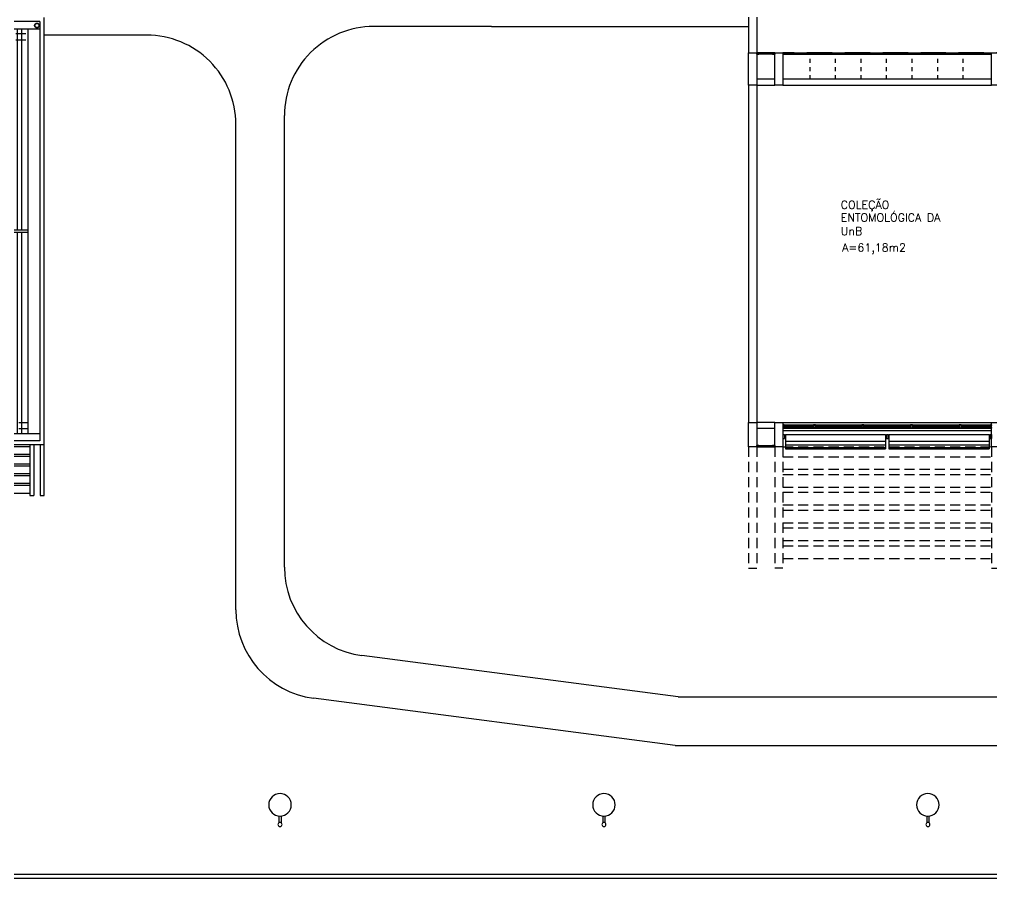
# Model space of a CAD drawing. Header units: millimetres. Extents: x 2128 to 2646, y 1972 to 2207.
# Drawn here: x 2292.61 to 2316.61, y 1998.65 to 2019.87 of the extents above; entities that cross this region are included whole.
import ezdxf

# ---------------------------------------------------------------- set-up
doc = ezdxf.new("R2010")
doc.units = ezdxf.units.MM
doc.linetypes.add('HIDDEN', pattern=[0.375, 0.25, -0.125])
for name, color, linetype in [('ar-alambrado', 2, 'Continuous'), ('AR-ALV', 2, 'Continuous'), ('AR-ALV-V', 2, 'Continuous'), ('AR-ARMÁRIOINF', 1, 'Continuous'), ('AR-CALÇADA', 1, 'Continuous'), ('AR-ESQ', 1, 'Continuous'), ('AR-ESQ-V', 1, 'Continuous'), ('AR-ESTC', 3, 'Continuous'), ('AR-ESTC-V', 1, 'Continuous'), ('AR-HACHURA-TELHA-V2', 1, 'Continuous'), ('AR-ILUMINAÇÃO-JARDIM', 1, 'Continuous'), ('AR-PISO', 1, 'Continuous'), ('AR-PORTA', 1, 'Continuous'), ('AR-PROJ', 1, 'HIDDEN'), ('AR-RUFO', 62, 'Continuous'), ('AR-TELHA-V', 2, 'Continuous'), ('AR-TELHA-V1', 42, 'Continuous'), ('BR-LINHAS', 1, 'Continuous'), ('BR-MONTANTE', 242, 'Continuous'), ('BR-PAINEL', 1, 'Continuous'), ('BR-SUPORTE', 1, 'Continuous'), ('DT-ESQ-BAGUETE-C', 1, 'Continuous'), ('DT-ESQ-MARCO-V', 1, 'Continuous'), ('DT-ESQ-PERFIL CADEIRA-C', 2, 'Continuous'), ('DT-ESQ-PERFIL CADEIRA-V', 2, 'Continuous'), ('DT-ESQ-PERFIL U-C', 2, 'Continuous'), ('DT-ESQ-VENEZIANA-C', 1, 'Continuous'), ('DT-ESQ-VENEZIANA-V', 1, 'Continuous'), ('DT-TXTMOD', 1, 'Continuous'), ('insercao', 4, 'Continuous'), ('PG-PROJ', 1, 'HIDDEN'), ('TEXTO', 2, 'Continuous'), ('Área', 2, 'Continuous')]:
    doc.layers.add(name, color=color, linetype=linetype)
doc.styles.add('S10', font='simplex.shx', dxfattribs={"height": 0.1})
doc.styles.add('UNB-100', font='simplex.shx', dxfattribs={"height": 0.2})
pattern_1 = [(90, (0, -0.2125), (-0.3175, 6e-17), []), (90, (-0.11225, -0.10025), (-0.3175, 6e-17), [])]

# ---------------------------------------------------------------- blocks, each defined once
blk = doc.blocks.new('Poste Jardim')
at = {"layer": 'AR-ILUMINAÇÃO-JARDIM'}
for p, q in [((-0.025, 0.109), (-0.025, 0.274)), ((0.025, 0.109), (0.025, 0.274))]:
    blk.add_line(p, q, dxfattribs=at)
for centre, radius in [((0, 0.318), 0.05), ((0, 0.318), 0.05), ((0, -0.167), 0.278)]:
    blk.add_circle(centre, radius, dxfattribs=at)
blk = doc.blocks.new('EF49-P')
at = {"layer": 'DT-ESQ-MARCO-V', "ltscale": 0.1}
for p, q in [((0.023, -0.06), (0.751, -0.06)), ((0.023, -0.14), (0.751, -0.14)), ((0.798, -0.06), (1.951, -0.06)), ((0.798, -0.14), (1.951, -0.14)), ((1.998, -0.06), (3.151, -0.06)), ((1.998, -0.14), (3.151, -0.14)), ((3.198, -0.06), (4.351, -0.06)), ((3.198, -0.14), (4.351, -0.14)), ((4.398, -0.06), (5.126, -0.06)), ((4.398, -0.14), (5.126, -0.14))]:
    blk.add_line(p, q, dxfattribs=at)
at = {"layer": 'DT-ESQ-PERFIL U-C', "ltscale": 0.1}
for points in [[(0.025, -0.123), (0.025, -0.086), (0.038, -0.086, 1), (0.038, -0.083), (0.025, -0.083), (0.025, -0.062, 0.414214), (0.023, -0.06), (0.001, -0.06, 0.414214), (0, -0.062), (0, -0.075), (0.001, -0.075), (0.001, -0.062), (0.023, -0.062), (0.023, -0.083, 0.414214), (0.025, -0.084, 0.414214), (0.023, -0.086), (0.023, -0.123), (0.023, -0.139), (0.001, -0.139), (0.001, -0.125), (0, -0.125), (0, -0.139, 0.414214), (0.001, -0.14), (0.023, -0.14, 0.414214), (0.025, -0.139)], [(0.04, -0.086), (0.026, -0.086, 0.414214), (0.025, -0.087), (0.025, -0.114, 0.414214), (0.026, -0.116), (0.04, -0.116), (0.04, -0.114), (0.026, -0.114), (0.026, -0.087), (0.04, -0.087)], [(0.75, -0.123), (0.75, -0.086), (0.737, -0.086, -1), (0.737, -0.083), (0.75, -0.083), (0.75, -0.062, -0.414214), (0.751, -0.06), (0.773, -0.06, -0.414214), (0.775, -0.062), (0.775, -0.075), (0.773, -0.075), (0.773, -0.062), (0.751, -0.062), (0.751, -0.083, -0.414214), (0.75, -0.084, -0.414214), (0.751, -0.086), (0.751, -0.123), (0.751, -0.139), (0.773, -0.139), (0.773, -0.125), (0.775, -0.125), (0.775, -0.139, -0.414214), (0.773, -0.14), (0.751, -0.14, -0.414214), (0.75, -0.139)], [(0.735, -0.086), (0.748, -0.086, -0.414214), (0.75, -0.087), (0.75, -0.114, -0.414214), (0.748, -0.116), (0.735, -0.116), (0.735, -0.114), (0.748, -0.114), (0.748, -0.087), (0.735, -0.087)], [(0.8, -0.123), (0.8, -0.086), (0.813, -0.086, 1), (0.813, -0.083), (0.8, -0.083), (0.8, -0.062, 0.414214), (0.798, -0.06), (0.776, -0.06, 0.414214), (0.775, -0.062), (0.775, -0.075), (0.776, -0.075), (0.776, -0.062), (0.798, -0.062), (0.798, -0.083, 0.414214), (0.8, -0.084, 0.414214), (0.798, -0.086), (0.798, -0.123), (0.798, -0.139), (0.776, -0.139), (0.776, -0.125), (0.775, -0.125), (0.775, -0.139, 0.414214), (0.776, -0.14), (0.798, -0.14, 0.414214), (0.8, -0.139)], [(0.815, -0.086), (0.801, -0.086, 0.414214), (0.8, -0.087), (0.8, -0.114, 0.414214), (0.801, -0.116), (0.815, -0.116), (0.815, -0.114), (0.801, -0.114), (0.801, -0.087), (0.815, -0.087)], [(1.95, -0.123), (1.95, -0.086), (1.936, -0.086, -1), (1.936, -0.083), (1.95, -0.083), (1.95, -0.062, -0.414214), (1.951, -0.06), (1.973, -0.06, -0.414214), (1.975, -0.062), (1.975, -0.075), (1.973, -0.075), (1.973, -0.062), (1.951, -0.062), (1.951, -0.083, -0.414214), (1.95, -0.084, -0.414214), (1.951, -0.086), (1.951, -0.123), (1.951, -0.139), (1.973, -0.139), (1.973, -0.125), (1.975, -0.125), (1.975, -0.139, -0.414214), (1.973, -0.14), (1.951, -0.14, -0.414214), (1.95, -0.139)], [(1.935, -0.086), (1.948, -0.086, -0.414214), (1.95, -0.087), (1.95, -0.114, -0.414214), (1.948, -0.116), (1.935, -0.116), (1.935, -0.114), (1.948, -0.114), (1.948, -0.087), (1.935, -0.087)], [(2, -0.123), (2, -0.086), (2.013, -0.086, 1), (2.013, -0.083), (2, -0.083), (2, -0.062, 0.414214), (1.998, -0.06), (1.976, -0.06, 0.414214), (1.975, -0.062), (1.975, -0.075), (1.976, -0.075), (1.976, -0.062), (1.998, -0.062), (1.998, -0.083, 0.414214), (2, -0.084, 0.414214), (1.998, -0.086), (1.998, -0.123), (1.998, -0.139), (1.976, -0.139), (1.976, -0.125), (1.975, -0.125), (1.975, -0.139, 0.414214), (1.976, -0.14), (1.998, -0.14, 0.414214), (2, -0.139)], [(2.015, -0.086), (2.001, -0.086, 0.414214), (2, -0.087), (2, -0.114, 0.414214), (2.001, -0.116), (2.015, -0.116), (2.015, -0.114), (2.001, -0.114), (2.001, -0.087), (2.015, -0.087)], [(3.15, -0.123), (3.15, -0.086), (3.136, -0.086, -1), (3.136, -0.083), (3.15, -0.083), (3.15, -0.062, -0.414214), (3.151, -0.06), (3.173, -0.06, -0.414214), (3.175, -0.062), (3.175, -0.075), (3.173, -0.075), (3.173, -0.062), (3.151, -0.062), (3.151, -0.083, -0.414214), (3.15, -0.084, -0.414214), (3.151, -0.086), (3.151, -0.123), (3.151, -0.139), (3.173, -0.139), (3.173, -0.125), (3.175, -0.125), (3.175, -0.139, -0.414214), (3.173, -0.14), (3.151, -0.14, -0.414214), (3.15, -0.139)], [(3.135, -0.086), (3.148, -0.086, -0.414214), (3.15, -0.087), (3.15, -0.114, -0.414214), (3.148, -0.116), (3.135, -0.116), (3.135, -0.114), (3.148, -0.114), (3.148, -0.087), (3.135, -0.087)], [(3.2, -0.123), (3.2, -0.086), (3.213, -0.086, 1), (3.213, -0.083), (3.2, -0.083), (3.2, -0.062, 0.414214), (3.198, -0.06), (3.176, -0.06, 0.414214), (3.175, -0.062), (3.175, -0.075), (3.176, -0.075), (3.176, -0.062), (3.198, -0.062), (3.198, -0.083, 0.414214), (3.2, -0.084, 0.414214), (3.198, -0.086), (3.198, -0.123), (3.198, -0.139), (3.176, -0.139), (3.176, -0.125), (3.175, -0.125), (3.175, -0.139, 0.414214), (3.176, -0.14), (3.198, -0.14, 0.414214), (3.2, -0.139)], [(3.215, -0.086), (3.201, -0.086, 0.414214), (3.2, -0.087), (3.2, -0.114, 0.414214), (3.201, -0.116), (3.215, -0.116), (3.215, -0.114), (3.201, -0.114), (3.201, -0.087), (3.215, -0.087)], [(4.35, -0.123), (4.35, -0.086), (4.336, -0.086, -1), (4.336, -0.083), (4.35, -0.083), (4.35, -0.062, -0.414214), (4.351, -0.06), (4.373, -0.06, -0.414214), (4.375, -0.062), (4.375, -0.075), (4.373, -0.075), (4.373, -0.062), (4.351, -0.062), (4.351, -0.083, -0.414214), (4.35, -0.084, -0.414214), (4.351, -0.086), (4.351, -0.123), (4.351, -0.139), (4.373, -0.139), (4.373, -0.125), (4.375, -0.125), (4.375, -0.139, -0.414214), (4.373, -0.14), (4.351, -0.14, -0.414214), (4.35, -0.139)], [(4.335, -0.086), (4.348, -0.086, -0.414214), (4.35, -0.087), (4.35, -0.114, -0.414214), (4.348, -0.116), (4.335, -0.116), (4.335, -0.114), (4.348, -0.114), (4.348, -0.087), (4.335, -0.087)], [(4.4, -0.123), (4.4, -0.086), (4.413, -0.086, 1), (4.413, -0.083), (4.4, -0.083), (4.4, -0.062, 0.414214), (4.398, -0.06), (4.376, -0.06, 0.414214), (4.375, -0.062), (4.375, -0.075), (4.376, -0.075), (4.376, -0.062), (4.398, -0.062), (4.398, -0.083, 0.414214), (4.4, -0.084, 0.414214), (4.398, -0.086), (4.398, -0.123), (4.398, -0.139), (4.376, -0.139), (4.376, -0.125), (4.375, -0.125), (4.375, -0.139, 0.414214), (4.376, -0.14), (4.398, -0.14, 0.414214), (4.4, -0.139)], [(4.415, -0.086), (4.401, -0.086, 0.414214), (4.4, -0.087), (4.4, -0.114, 0.414214), (4.401, -0.116), (4.415, -0.116), (4.415, -0.114), (4.401, -0.114), (4.401, -0.087), (4.415, -0.087)], [(5.125, -0.123), (5.125, -0.086), (5.111, -0.086, -1), (5.111, -0.083), (5.125, -0.083), (5.125, -0.062, -0.414214), (5.126, -0.06), (5.148, -0.06, -0.414214), (5.15, -0.062), (5.15, -0.075), (5.148, -0.075), (5.148, -0.062), (5.126, -0.062), (5.126, -0.083, -0.414214), (5.125, -0.084, -0.414214), (5.126, -0.086), (5.126, -0.123), (5.126, -0.139), (5.148, -0.139), (5.148, -0.125), (5.15, -0.125), (5.15, -0.139, -0.414214), (5.148, -0.14), (5.126, -0.14, -0.414214), (5.125, -0.139)], [(5.11, -0.086), (5.123, -0.086, -0.414214), (5.125, -0.087), (5.125, -0.114, -0.414214), (5.123, -0.116), (5.11, -0.116), (5.11, -0.114), (5.123, -0.114), (5.123, -0.087), (5.11, -0.087)]]:
    blk.add_lwpolyline(points, format="xyb", close=True, dxfattribs=at)
for points in [[(0.025, -0.084), (0.038, -0.084)], [(0.75, -0.084), (0.737, -0.084)], [(0.8, -0.084), (0.813, -0.084)], [(1.95, -0.084), (1.936, -0.084)], [(2, -0.084), (2.013, -0.084)], [(3.15, -0.084), (3.136, -0.084)], [(3.2, -0.084), (3.213, -0.084)], [(4.35, -0.084), (4.336, -0.084)], [(4.4, -0.084), (4.413, -0.084)], [(5.125, -0.084), (5.111, -0.084)]]:
    blk.add_lwpolyline(points, dxfattribs=at)
at = {"layer": 'DT-ESQ-VENEZIANA-C', "ltscale": 0.1}
for p, q in [((0.026, -0.113), (0.748, -0.113)), ((0.026, -0.114), (0.748, -0.114)), ((0.801, -0.113), (1.948, -0.113)), ((0.801, -0.114), (1.948, -0.114)), ((2.001, -0.113), (3.148, -0.113)), ((2.001, -0.114), (3.148, -0.114)), ((3.201, -0.113), (4.348, -0.113)), ((3.201, -0.114), (4.348, -0.114)), ((4.401, -0.113), (5.123, -0.113)), ((4.401, -0.114), (5.123, -0.114))]:
    blk.add_line(p, q, dxfattribs=at)
at = {"layer": 'DT-ESQ-VENEZIANA-V', "ltscale": 0.1}
for p, q in [((0.026, -0.087), (0.748, -0.087)), ((0.801, -0.087), (1.948, -0.087)), ((2.001, -0.087), (3.148, -0.087)), ((3.201, -0.087), (4.348, -0.087)), ((4.401, -0.087), (5.123, -0.087))]:
    blk.add_line(p, q, dxfattribs=at)
at = {"layer": 'DT-TXTMOD', "ltscale": 0.1, "style": 'S10', "flags": 3}
for tag, p in [('M01', (0.025, -0.28)), ('M02', (0.325, -0.28)), ('M03', (0.627, -0.28)), ('M04', (0.929, -0.28)), ('M05', (1.231, -0.28)), ('M06', (1.532, -0.28)), ('M07', (1.834, -0.28)), ('M08', (2.136, -0.28)), ('M09', (2.438, -0.28)), ('M10', (2.739, -0.28)), ('M11', (3.041, -0.28)), ('M12', (3.343, -0.28)), ('M13', (3.645, -0.28)), ('M14', (3.946, -0.28)), ('M15', (4.248, -0.28)), ('M16', (4.55, -0.28)), ('M17', (4.852, -0.28))]:
    blk.add_attdef(tag, p, '', height=0.1, dxfattribs=at)
blk = doc.blocks.new('EF01-P')
at = {"layer": 'DT-ESQ-BAGUETE-C', "ltscale": 0.1}
for points in [[(0.002, 0.035), (0.015, 0.035), (0.015, 0.033), (0.002, 0.033), (0.002, 0.005), (0.015, 0.005), (0.015, 0.004), (0.002, 0.004, -0.414214), (0, 0.005), (0, 0.033, -0.414214)], [(0.448, 0.035), (0.435, 0.035), (0.435, 0.033), (0.448, 0.033), (0.448, 0.005), (0.435, 0.005), (0.435, 0.004), (0.448, 0.004, 0.414214), (0.45, 0.005), (0.45, 0.033, 0.414214)]]:
    blk.add_lwpolyline(points, format="xyb", close=True, dxfattribs=at)
at = {"layer": 'DT-ESQ-PERFIL CADEIRA-C', "ltscale": 0.1}
for points in [[(0.01, 0.002), (0.01, 0.003), (0.002, 0.003, 1), (0.002, 0), (0.015, 0, 0.414214), (0.016, 0.002), (0.016, 0.033), (0.043, 0.033)], [(0.043, 0.006), (0.018, 0.006), (0.018, 0.016), (0.016, 0.016), (0.016, 0.006, 0.414214), (0.018, 0.005), (0.043, 0.005), (0.056, 0.005, 1), (0.056, 0.008), (0.043, 0.008), (0.043, 0.02), (0.043, 0.032), (0.056, 0.032, 1), (0.056, 0.035), (0.043, 0.035), (0.016, 0.035, 0.414214), (0.015, 0.033), (0.015, 0.002), (0.002, 0.002)], [(0.041, 0.02), (0.041, 0.032, -0.414214), (0.043, 0.033), (0.056, 0.033)], [(0.041, 0.02), (0.041, 0.008, 0.414214), (0.043, 0.006), (0.056, 0.006)], [(0.407, 0.006), (0.432, 0.006), (0.432, 0.016), (0.433, 0.016), (0.433, 0.006, -0.414214), (0.432, 0.005), (0.407, 0.005), (0.394, 0.005, -1), (0.394, 0.008), (0.407, 0.008), (0.407, 0.02), (0.407, 0.032), (0.394, 0.032, -1), (0.394, 0.035), (0.407, 0.035), (0.433, 0.035, -0.414214), (0.435, 0.033), (0.435, 0.002), (0.448, 0.002)], [(0.408, 0.02), (0.408, 0.032, 0.414214), (0.407, 0.033), (0.394, 0.033)], [(0.408, 0.02), (0.408, 0.008, -0.414214), (0.407, 0.006), (0.394, 0.006)], [(0.44, 0.002), (0.44, 0.003), (0.448, 0.003, -1), (0.448, 0), (0.435, 0, -0.414214), (0.433, 0.002), (0.433, 0.033), (0.407, 0.033)]]:
    blk.add_lwpolyline(points, format="xyb", dxfattribs=at)
at = {"layer": 'DT-ESQ-PERFIL CADEIRA-V', "ltscale": 0.1}
blk.add_line((0.015, 0), (0.435, 0), dxfattribs=at)
at = {"layer": 'DT-ESQ-VENEZIANA-C', "ltscale": 0.1}
for p, q in [((0.043, 0.011), (0.407, 0.011)), ((0.043, 0.009), (0.407, 0.009))]:
    blk.add_line(p, q, dxfattribs=at)
at = {"layer": 'DT-ESQ-VENEZIANA-V', "ltscale": 0.1}
blk.add_line((0.043, 0.031), (0.407, 0.031), dxfattribs=at)
blk = doc.blocks.new('BR-MODULO1')
at = {"layer": 'BR-LINHAS'}
for p, q in [((0.06, -0.265), (2.535, -0.265)), ((0.06, -0.352), (2.535, -0.352)), ((0.06, -0.415), (2.535, -0.415)), ((2.615, -0.265), (5.09, -0.265)), ((2.615, -0.352), (5.09, -0.352)), ((2.615, -0.415), (5.09, -0.415))]:
    blk.add_line(p, q, dxfattribs=at)
at = {"layer": 'BR-MONTANTE'}
for p, q in [((0, -0.1), (0, -0.2)), ((0, -0.1), (0.04, -0.1)), ((0, -0.2), (0.04, -0.2)), ((0.04, -0.1), (0.04, -0.2)), ((2.555, -0.1), (2.595, -0.1)), ((2.555, -0.1), (2.555, -0.2)), ((2.555, -0.2), (2.595, -0.2)), ((2.595, -0.1), (2.595, -0.2)), ((5.11, -0.1), (5.11, -0.2)), ((5.11, -0.1), (5.15, -0.1)), ((5.11, -0.2), (5.15, -0.2)), ((5.15, -0.1), (5.15, -0.2))]:
    blk.add_line(p, q, dxfattribs=at)
at = {"layer": 'BR-PAINEL'}
for p, q in [((0.06, -0.1), (2.535, -0.1)), ((0.06, -0.1), (0.06, -0.45)), ((2.535, -0.1), (2.535, -0.45)), ((2.615, -0.1), (2.615, -0.45)), ((2.615, -0.1), (5.09, -0.1)), ((5.09, -0.1), (5.09, -0.45)), ((0.06, -0.45), (2.535, -0.45)), ((2.615, -0.45), (5.09, -0.45))]:
    blk.add_line(p, q, dxfattribs=at)
at = {"layer": 'BR-SUPORTE'}
for p, q in [((0.04, -0.14), (0.06, -0.14)), ((0.04, -0.16), (0.06, -0.16)), ((0.05, -0.14), (0.05, -0.16)), ((2.535, -0.14), (2.555, -0.14)), ((2.535, -0.16), (2.555, -0.16)), ((2.545, -0.14), (2.545, -0.16)), ((2.615, -0.14), (2.595, -0.14)), ((2.615, -0.16), (2.595, -0.16)), ((2.605, -0.14), (2.605, -0.16)), ((5.09, -0.14), (5.11, -0.14)), ((5.09, -0.16), (5.11, -0.16)), ((5.1, -0.14), (5.1, -0.16))]:
    blk.add_line(p, q, dxfattribs=at)
blk = doc.blocks.new('PG-MODULO1-PJ-B')
at = {"layer": 'PG-PROJ'}
for p, q in [((0, 0), (0, -3)), ((5.55, 0), (5.55, -3)), ((0.2, 0), (5.35, 0)), ((0.2, 0), (0.2, -3)), ((5.35, 0), (5.35, -3)), ((0.2, -0.245), (5.35, -0.245)), ((0.2, -0.555), (5.35, -0.555)), ((0.2, -0.685), (5.35, -0.685)), ((0.2, -0.995), (5.35, -0.995)), ((0.2, -1.125), (5.35, -1.125)), ((0.2, -1.435), (5.35, -1.435)), ((0.2, -1.565), (5.35, -1.565)), ((0.2, -1.875), (5.35, -1.875)), ((0.2, -2.005), (5.35, -2.005)), ((0.2, -2.315), (5.35, -2.315)), ((0.2, -2.445), (5.35, -2.445)), ((0.2, -2.755), (5.35, -2.755)), ((0.2, -3), (0, -3)), ((5.35, -3), (5.55, -3))]:
    blk.add_line(p, q, dxfattribs=at)
blk = doc.blocks.new('EF01C-P')
at = {"layer": 'DT-ESQ-BAGUETE-C', "ltscale": 0.1}
for points in [[(0.002, 0.035), (0.015, 0.035), (0.015, 0.033), (0.002, 0.033), (0.002, 0.005), (0.015, 0.005), (0.015, 0.004), (0.002, 0.004, -0.414214), (0, 0.005), (0, 0.033, -0.414214)], [(0.448, 0.035), (0.435, 0.035), (0.435, 0.033), (0.448, 0.033), (0.448, 0.005), (0.435, 0.005), (0.435, 0.004), (0.448, 0.004, 0.414214), (0.45, 0.005), (0.45, 0.033, 0.414214)]]:
    blk.add_lwpolyline(points, format="xyb", close=True, dxfattribs=at)
at = {"layer": 'DT-ESQ-PERFIL CADEIRA-C', "ltscale": 0.1}
for points in [[(0.01, 0.002), (0.01, 0.003), (0.002, 0.003, 1), (0.002, 0), (0.015, 0, 0.414214), (0.016, 0.002), (0.016, 0.033), (0.043, 0.033)], [(0.043, 0.006), (0.018, 0.006), (0.018, 0.016), (0.016, 0.016), (0.016, 0.006, 0.414214), (0.018, 0.005), (0.043, 0.005), (0.056, 0.005, 1), (0.056, 0.008), (0.043, 0.008), (0.043, 0.02), (0.043, 0.032), (0.056, 0.032, 1), (0.056, 0.035), (0.043, 0.035), (0.016, 0.035, 0.414214), (0.015, 0.033), (0.015, 0.002), (0.002, 0.002)], [(0.041, 0.02), (0.041, 0.032, -0.414214), (0.043, 0.033), (0.056, 0.033)], [(0.041, 0.02), (0.041, 0.008, 0.414214), (0.043, 0.006), (0.056, 0.006)], [(0.407, 0.006), (0.432, 0.006), (0.432, 0.016), (0.433, 0.016), (0.433, 0.006, -0.414214), (0.432, 0.005), (0.407, 0.005), (0.394, 0.005, -1), (0.394, 0.008), (0.407, 0.008), (0.407, 0.02), (0.407, 0.032), (0.394, 0.032, -1), (0.394, 0.035), (0.407, 0.035), (0.433, 0.035, -0.414214), (0.435, 0.033), (0.435, 0.002), (0.448, 0.002)], [(0.408, 0.02), (0.408, 0.032, 0.414214), (0.407, 0.033), (0.394, 0.033)], [(0.408, 0.02), (0.408, 0.008, -0.414214), (0.407, 0.006), (0.394, 0.006)], [(0.44, 0.002), (0.44, 0.003), (0.448, 0.003, -1), (0.448, 0), (0.435, 0, -0.414214), (0.433, 0.002), (0.433, 0.033), (0.407, 0.033)]]:
    blk.add_lwpolyline(points, format="xyb", dxfattribs=at)
at = {"layer": 'DT-ESQ-PERFIL CADEIRA-V', "ltscale": 0.1}
blk.add_line((0.015, 0), (0.435, 0), dxfattribs=at)
at = {"layer": 'DT-ESQ-VENEZIANA-C', "ltscale": 0.1}
for p, q in [((0.043, 0.011), (0.407, 0.011)), ((0.043, 0.009), (0.407, 0.009))]:
    blk.add_line(p, q, dxfattribs=at)
at = {"layer": 'DT-ESQ-VENEZIANA-V', "ltscale": 0.1}
blk.add_line((0.043, 0.031), (0.407, 0.031), dxfattribs=at)
at = {"layer": 'DT-TXTMOD', "ltscale": 0.1, "style": 'S10', "flags": 3}
blk.add_attdef('EF01C', (0.021, -0.14), '', height=0.1, dxfattribs=at)
blk = doc.blocks.new('AT-8M')
at = {"layer": 'AR-ARMÁRIOINF'}
for p, q in [((0, 0), (5.15, 0)), ((0, -0.03), (5.15, -0.03))]:
    blk.add_line(p, q, dxfattribs=at)
at = {"layer": 'AR-ARMÁRIOINF', "linetype": 'HIDDEN', "ltscale": 0.3}
for p, q in [((0.67, -0.65), (0.67, 0)), ((1.3, -0.65), (1.3, 0)), ((1.93, -0.65), (1.93, 0)), ((2.56, -0.65), (2.56, 0)), ((3.19, -0.65), (3.19, 0)), ((3.82, -0.65), (3.82, 0)), ((4.45, -0.65), (4.45, 0))]:
    blk.add_line(p, q, dxfattribs=at)
blk = doc.blocks.new('PG-MODULO4-PL-B')
at = {"layer": 'AR-ALV-V'}
for p, q in [((0, 0), (0, -1.25)), ((2.25, 0), (2.25, -1.25)), ((0.1, 0), (0.1, -1.25)), ((2.15, 0), (2.15, -1.25)), ((0.1, -1.25), (0, -1.25)), ((2.15, -1.25), (2.25, -1.25))]:
    blk.add_line(p, q, dxfattribs=at)
at = {"layer": 'BR-PAINEL'}
for p, q in [((0.1, -0.0489), (2.15, -0.0489)), ((0.1, -0.2411), (2.15, -0.2411)), ((0.1, -0.2889), (2.15, -0.2889)), ((0.1, -0.4811), (2.15, -0.4811)), ((0.1, -0.5289), (2.15, -0.5289)), ((0.1, -0.7211), (2.15, -0.7211)), ((0.1, -0.7689), (2.15, -0.7689)), ((0.1, -0.9611), (2.15, -0.9611)), ((0.1, -1.0089), (2.15, -1.0089)), ((0.1, -1.2011), (2.15, -1.2011))]:
    blk.add_line(p, q, dxfattribs=at)
blk = doc.blocks.new('BL13-COB-BIOTERIO')
at = {"layer": 'AR-HACHURA-TELHA-V2'}
h = blk.add_hatch(dxfattribs=at)
h.set_pattern_fill('STEEL', color=256, scale=0.1, angle=45, style=0)
h.set_pattern_definition(pattern_1)
h.paths.add_polyline_path([(-79.002, -107.278), (-108.547, -107.278), (-108.547, -112.243), (-106.748, -112.243), (-106.748, -112.055), (-96.397, -112.055), (-96.397, -112.243), (-93.547, -112.243), (-93.547, -112.055), (-80.798, -112.055), (-80.798, -112.243), (-79.002, -112.243)])
h.paths.add_polyline_path([(-91.023, -109.875, -1), (-90.523, -109.875, -1)], flags=16)
h.paths.add_polyline_path([(-98.823, -110.475, -1), (-98.323, -110.475, -1)], flags=16)
h.paths.add_polyline_path([(-86.923, -109.875, -1), (-87.423, -109.875, -1)], flags=16)
h.paths.add_polyline_path([(-102.423, -110.475, -1), (-101.923, -110.475, -1)], flags=16)
h.paths.add_polyline_path([(-85.623, -108.675, -1), (-85.123, -108.675, -1)], flags=16)
h.paths.add_polyline_path([(-105.423, -110.475, -1), (-104.923, -110.475, -1)], flags=16)
h.paths.add_polyline_path([(-82.623, -108.675, -1), (-82.123, -108.675, -1)], flags=16)
h = blk.add_hatch(dxfattribs=at)
h.set_pattern_fill('STEEL', color=256, scale=0.1, angle=45, style=0)
h.set_pattern_definition(pattern_1)
h.paths.add_polyline_path([(-106.748, -113.695), (-106.748, -112.303), (-108.523, -112.303), (-108.523, -117), (-79.023, -117), (-79.023, -112.303), (-80.798, -112.303), (-80.798, -113.695), (-93.547, -113.695), (-93.547, -112.303), (-96.397, -112.303), (-96.397, -113.695)])
h.paths.add_polyline_path([(-100.123, -115.275, -1), (-100.623, -115.275, -1)], flags=16)
h.paths.add_polyline_path([(-97.723, -115.275, -1), (-98.223, -115.275, -1)], flags=16)
h.paths.add_polyline_path([(-89.323, -115.275, -1), (-89.823, -115.275, -1)], flags=16)
h.paths.add_polyline_path([(-86.923, -115.275, -1), (-87.423, -115.275, -1)], flags=16)
h.paths.add_polyline_path([(-108.523, -117), (-108.523, -117.15), (-98.391, -117.15), (-98.391, -117)])
h.paths.add_polyline_path([(-98.391, -117.272), (-98.391, -117.15), (-108.523, -117.15), (-108.523, -117.272)])
h.paths.add_polyline_path([(-106.422, -117.203, -1), (-106.322, -117.203, -1)], flags=16)
h.paths.add_polyline_path([(-102.822, -117.203, -1), (-102.722, -117.203, -1)], flags=16)
h.paths.add_polyline_path([(-99.122, -117.203, -1), (-99.222, -117.203, -1)], flags=16)
h.paths.add_polyline_path([(-98.391, -117.15), (-98.391, -117.272), (-94.911, -117.272), (-94.911, -117.15)])
h.paths.add_polyline_path([(-95.522, -117.203, -1), (-95.622, -117.203, -1)], flags=16)
h.paths.add_polyline_path([(-94.911, -117.15), (-94.911, -117), (-98.391, -117), (-98.391, -117.15)])
h.paths.add_polyline_path([(-79.023, -117.15), (-79.023, -117), (-94.911, -117), (-94.911, -117.15)])
h.paths.add_polyline_path([(-79.023, -117.272), (-79.023, -117.15), (-94.911, -117.15), (-94.911, -117.272)])
h.paths.add_polyline_path([(-88.422, -117.203, -1), (-88.322, -117.203, -1)], flags=16)
h.paths.add_polyline_path([(-92.022, -117.203, -1), (-91.922, -117.203, -1)], flags=16)
h.paths.add_polyline_path([(-84.722, -117.203, -1), (-84.822, -117.203, -1)], flags=16)
h.paths.add_polyline_path([(-81.122, -117.203, -1), (-81.222, -117.203, -1)], flags=16)
at = {"layer": 'AR-ALV-V'}
for p, q in [((-78.698, -117.55), (-78.698, -118.8)), ((-78.598, -118.8), (-78.598, -117.55)), ((-78.698, -118.8), (-78.598, -118.8))]:
    blk.add_line(p, q, dxfattribs=at)
at = {"layer": 'AR-ESTC-V'}
for p, q in [((-78.602, -107), (-78.602, -117.55)), ((-78.702, -107.1), (-108.847, -107.1)), ((-78.702, -107.1), (-78.702, -117.45)), ((-78.602, -117.55), (-108.947, -117.55)), ((-78.702, -117.45), (-108.847, -117.45))]:
    blk.add_line(p, q, dxfattribs=at)
at = {"layer": 'AR-PISO'}
for radius in [0.06, 0.05]:
    blk.add_circle((-78.773, -107.2), radius, dxfattribs=at)
at = {"layer": 'AR-PROJ'}
for p, q in [((-108.547, -107.4), (-79.002, -107.4)), ((-108.547, -107.55), (-79.002, -107.55)), ((-108.847, -117), (-79.002, -117)), ((-108.847, -117.15), (-79.002, -117.15))]:
    blk.add_line(p, q, dxfattribs=at)
at = {"layer": 'AR-RUFO'}
for p, q in [((-79.002, -107.278), (-78.702, -107.278)), ((-79.002, -107.278), (-79.002, -117.272)), ((-79.002, -117.272), (-78.702, -117.272))]:
    blk.add_line(p, q, dxfattribs=at)
at = {"layer": 'AR-TELHA-V'}
for p, q in [((-108.547, -107.278), (-79.002, -107.278)), ((-108.547, -117.272), (-79.002, -117.272))]:
    blk.add_line(p, q, dxfattribs=at)
at = {"layer": 'AR-TELHA-V1'}
for p, q in [((-80.798, -112.243), (-79.002, -112.243)), ((-80.798, -112.303), (-79.002, -112.303))]:
    blk.add_line(p, q, dxfattribs=at)
at = {"layer": 'AR-ESQ-V', "xscale": -1}
blk.add_blockref('PG-MODULO4-PL-B', (-78.848, -117.55), dxfattribs=at)

msp = doc.modelspace()

# ---------------------------------------------------------------- linework, layer by layer
at = {"layer": 'ar-alambrado'}
for p, q in [((2448.241, 1998.754), (2254.086, 1998.754)), ((2448.341, 1998.654), (2253.986, 1998.654))]:
    msp.add_line(p, q, dxfattribs=at)
at = {"layer": 'AR-ALV'}
for p, q in [((2310.611, 2019.923), (2310.611, 2019.04)), ((2310.811, 2019.923), (2310.811, 2019.04)), ((2310.611, 2018.24), (2310.611, 2009.915)), ((2311.261, 2018.39), (2310.811, 2018.39)), ((2310.811, 2018.24), (2311.261, 2018.24)), ((2310.811, 2018.24), (2310.811, 2010.065)), ((2310.811, 2018.24), (2310.811, 2009.915)), ((2316.611, 2018.39), (2311.461, 2018.39)), ((2311.461, 2018.24), (2316.611, 2018.24)), ((2311.261, 2009.915), (2310.811, 2009.915)), ((2311.261, 2009.765), (2310.811, 2009.765))]:
    msp.add_line(p, q, dxfattribs=at)
at = {"layer": 'AR-CALÇADA'}
for p, q in [((2304.261, 2019.69), (2301.349, 2019.69)), ((2304.261, 2019.69), (2310.611, 2019.69)), ((2295.749, 2019.478), (2293.209, 2019.478)), ((2299.149, 2006.343), (2299.149, 2017.49)), ((2297.949, 2005.29), (2297.949, 2017.278)), ((2308.875, 2003.14), (2301.064, 2004.162)), ((2308.797, 2001.94), (2299.864, 2003.109)), ((2308.875, 2003.14), (2442.811, 2003.13)), ((2308.797, 2001.94), (2448.241, 2001.94))]:
    msp.add_line(p, q, dxfattribs=at)
for centre, start, end in [((2301.349, 2017.49), 90, 180.002), ((2295.749, 2017.278), 359.998, 90), ((2301.349, 2006.343), 180.002, 262.544), ((2300.149, 2005.29), 180.002, 262.544)]:
    msp.add_arc(centre, 2.2, start, end, dxfattribs=at)
at = {"layer": 'AR-ESQ'}
for p, q in [((2311.461, 2009.915), (2316.611, 2009.915)), ((2311.461, 2009.715), (2316.611, 2009.715))]:
    msp.add_line(p, q, dxfattribs=at)
at = {"layer": 'AR-ESTC'}
for points in [[(2310.611, 2018.24), (2310.611, 2019.04), (2310.811, 2019.04), (2310.811, 2018.24)], [(2311.261, 2018.24), (2311.261, 2019.04), (2311.461, 2019.04), (2311.461, 2018.24)], [(2316.611, 2018.24), (2316.611, 2019.04), (2316.811, 2019.04), (2316.811, 2018.24)], [(2310.611, 2009.315), (2310.611, 2009.915), (2310.811, 2009.915), (2310.811, 2009.315)], [(2311.261, 2009.315), (2311.261, 2009.915), (2311.461, 2009.915), (2311.461, 2009.315)], [(2316.611, 2009.315), (2316.611, 2009.915), (2316.811, 2009.915), (2316.811, 2009.315)]]:
    msp.add_lwpolyline(points, close=True, dxfattribs=at)
at = {"layer": 'AR-PROJ', "ltscale": 2.5}
msp.add_line((2358.611, 2019.04), (2311.461, 2019.04), dxfattribs=at)
at = {"layer": 'PG-PROJ'}
for p, q in [((2310.611, 2009.315), (2310.611, 2006.315)), ((2310.811, 2009.315), (2310.811, 2006.315)), ((2310.611, 2006.315), (2310.811, 2006.315))]:
    msp.add_line(p, q, dxfattribs=at)

# ---------------------------------------------------------------- block references
at = {"layer": 'AR-ARMÁRIOINF'}
msp.add_blockref('AT-8M', (2311.461, 2019.04), dxfattribs=at)
at = {"layer": 'AR-ESQ', "rotation": 180}
msp.add_blockref('EF01-P', (2311.261, 2019.04), dxfattribs=at)
at = {"layer": 'AR-ESQ'}
for name, p in [('EF49-P', (2311.461, 2009.915)), ('EF01C-P', (2310.811, 2009.315))]:
    msp.add_blockref(name, p, dxfattribs=at)
at = {"layer": 'AR-ILUMINAÇÃO-JARDIM', "xscale": -1, "rotation": 180}
for p in [(2299.04, 2000.307), (2307.04, 2000.307), (2315.04, 2000.307)]:
    msp.add_blockref('Poste Jardim', p, dxfattribs=at)
at = {"layer": 'AR-PORTA'}
msp.add_blockref('BR-MODULO1', (2311.461, 2009.715), dxfattribs=at)
at = {"layer": 'AR-PROJ'}
msp.add_blockref('PG-MODULO1-PJ-B', (2311.261, 2009.315), dxfattribs=at)
at = {"layer": 'insercao'}
msp.add_blockref('BL13-COB-BIOTERIO', (2371.811, 2126.915), dxfattribs=at)

# ---------------------------------------------------------------- texts
at = {"layer": 'TEXTO', "style": 'UNB-100'}
for s, p in [('COLEÇÃO', (2312.887, 2015.189)), ('ENTOMOLÓGICA DA', (2312.887, 2014.874)), ('UnB', (2312.887, 2014.539))]:
    msp.add_text(s, height=0.2, dxfattribs=at).set_placement(p)
at = {"layer": 'Área', "style": 'UNB-100'}
msp.add_text('A=61,18m2', height=0.2, dxfattribs=at).set_placement((2312.921, 2014.133))

doc.saveas('drawing.dxf')
